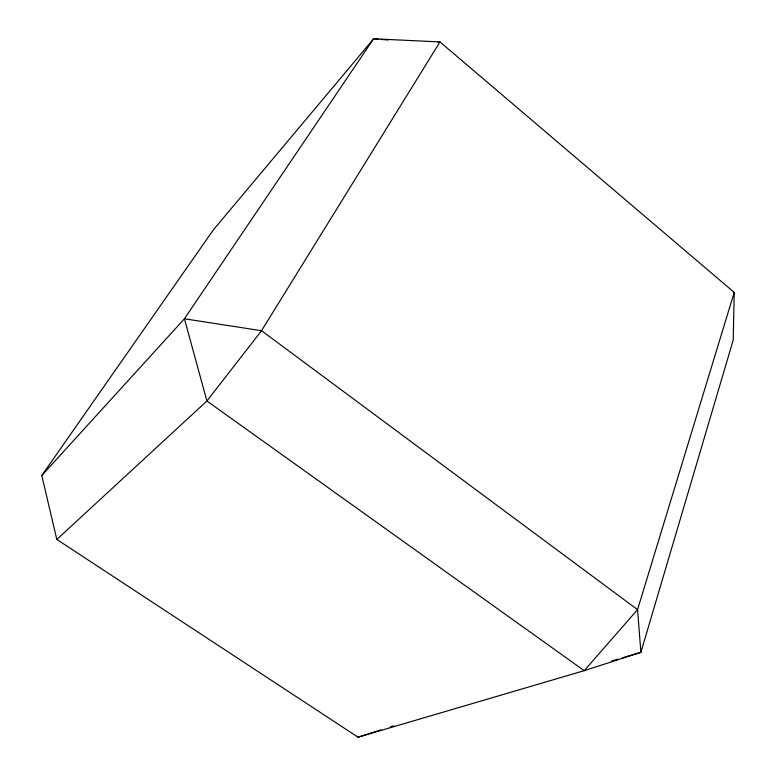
<?xml version="1.0" encoding="UTF-8"?>
<svg xmlns="http://www.w3.org/2000/svg" width="776" height="776" viewBox="0 0 776 776"><rect width="100%" height="100%" fill="white"/><g stroke="black" fill="none" stroke-linecap="round" stroke-linejoin="round"><path stroke-width="1.16" d="M734.222 292.426L733.223 340.034L640.889 652.354L584.221 670.668L358.027 737.2L56.832 539.446L41.778 475.523L213.429 229.774L373.615 38.8L439.973 41.923L734.222 292.426L637.542 609.645L640.889 652.354L622.303 657.844M41.778 475.523L184.426 318.781L373.615 38.8L378.445 39.198M56.832 539.446L206.911 401.017L261.541 330.712L439.973 41.923L437.848 42.282M358.027 737.2L381.016 729.857M390.221 726.918L393.665 725.812M611.857 660.939L617.657 659.222M380.861 39.401L388.116 40.003M637.542 609.645L584.221 670.668L206.911 401.017L184.426 318.781L261.541 330.712L637.542 609.645"/></g></svg>
